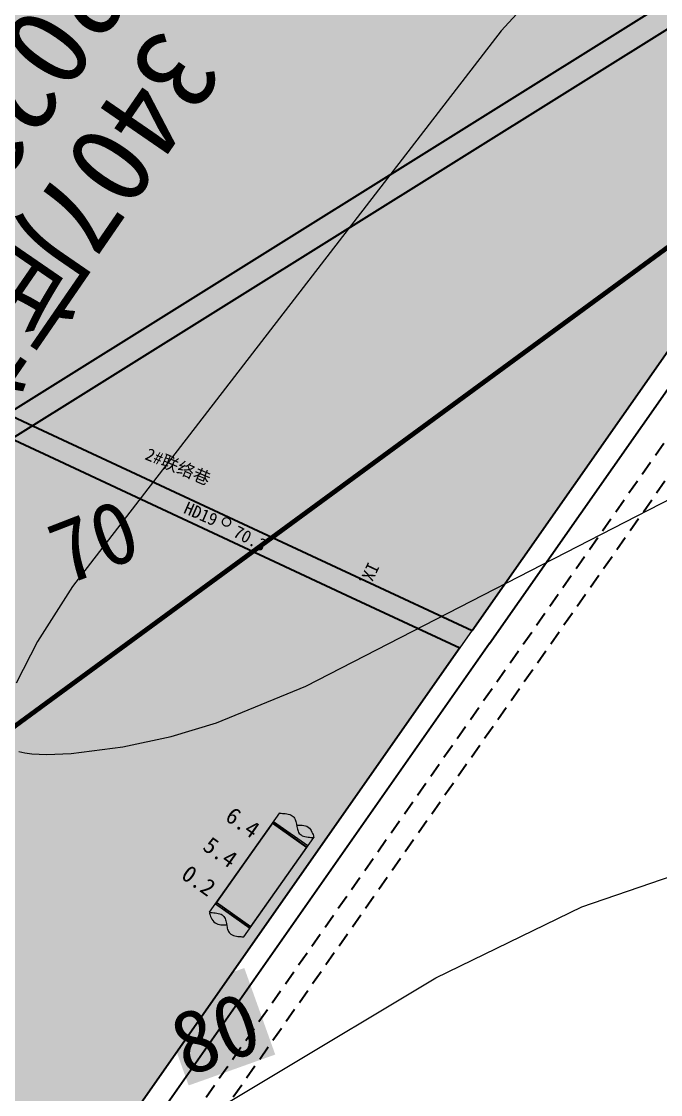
# Model space of a CAD drawing. Header units: inches. Extents: x 36473197 to 36486087, y 3899343 to 3911260.
# Drawn here: x 36479739 to 36479891.5, y 3904354.8 to 3904610.9 of the extents above; entities that cross this region are included whole.
import ezdxf

# ---------------------------------------------------------------- set-up
doc = ezdxf.new("R2010")
doc.units = ezdxf.units.IN
doc.header["$MEASUREMENT"] = 0
doc.linetypes.add('虚线', pattern=[0.0045, 0.00175, -0.001, 0.00175])
doc.layers.get('0').update_dxf_attribs({"lineweight": 0})
for name, color, linetype, lineweight in [('4煤底板等值线', 7, 'Continuous', 0), ('4煤底板等值线注记', 7, 'Continuous', 0), ('向北背斜轴', 7, 'Continuous', 0), ('四盘区泄水巷设计', 7, 'Continuous', 0), ('导线点', 7, 'Continuous', 0), ('小柱状', 7, 'Continuous', 0), ('巷道', 7, 'Continuous', 0), ('巷道掘进尺', 7, 'Continuous', 0), ('巷道注记', 7, 'Continuous', 0), ('西区开拓设计', 7, 'Continuous', 0), ('采掘图', 7, 'Continuous', 0), ('采空区', 7, 'Continuous', 0)]:
    doc.layers.add(name, color=color, linetype=linetype, lineweight=lineweight)
doc.styles.add('仿宋', font='simfang.ttf')
doc.styles.add('宋体', font='SIMSUN.TTC')
doc.styles.add('长等线体', font='simfang.ttf')
doc.styles.add('黑体', font='simhei.ttf')

# ---------------------------------------------------------------- blocks, each defined once
blk = doc.blocks.new('临时经纬仪导线点')
at = {"color": 0, "const_width": 0.3}
blk.add_lwpolyline([(1, 0), (0.97, 0.26), (0.87, 0.5), (0.71, 0.71), (0.5, 0.87), (0.26, 0.97), (0, 1), (-0.26, 0.97), (-0.5, 0.87), (-0.71, 0.71), (-0.87, 0.5), (-0.97, 0.26), (-1, 0), (-0.97, -0.26), (-0.87, -0.5), (-0.71, -0.71), (-0.5, -0.87), (-0.26, -0.97), (0, -1), (0.26, -0.97), (0.5, -0.87), (0.71, -0.71), (0.87, -0.5), (0.97, -0.26), (1, 0)], dxfattribs=at)

msp = doc.modelspace()

# ---------------------------------------------------------------- hatches: boundary and pattern name
at = {"layer": '4煤底板等值线注记', "true_color": 0xffffff}
for points in [[(36479750.19, 3904474.21), (36479742.26, 3904494.67), (36479762.72, 3904502.59), (36479770.64, 3904482.13)], [(36479778.89, 3904356.93), (36479771.51, 3904377.59), (36479792.17, 3904384.97), (36479799.55, 3904364.31)]]:
    msp.add_hatch(color=7, dxfattribs=at).paths.add_polyline_path(points, flags=17)
at = {"layer": '小柱状'}
msp.add_hatch(color=7, dxfattribs=at).paths.add_polyline_path([(36479785.57, 3904400.65), (36479793.75, 3904394.88), (36479807.12, 3904413.84), (36479798.94, 3904419.61)], flags=17)
at = {"layer": '小柱状', "lineweight": 0}
h = msp.add_hatch(dxfattribs=at)
h.set_pattern_fill('细粒砂岩_1', color=256, scale=100, angle=-35, style=0, pattern_type=2)
h.set_pattern_definition([(145, (36479799.1539, 3904413.7481), (-0.344146, -0.49149), [0.007222, -0.592778]), (145, (36479799.1581, 3904413.7464), (-0.344146, -0.49149), [0.016, -0.584]), (145, (36479799.1607, 3904413.7458), (-0.344146, -0.49149), [0.021, -0.579]), (145, (36479799.16314, 3904413.7453), (-0.344146, -0.49149), [0.02552, -0.57448]), (145, (36479799.1648, 3904413.7454), (-0.344146, -0.49149), [0.02812, -0.57188]), (145, (36479799.1664, 3904413.74546), (-0.344146, -0.49149), [0.03072, -0.56928]), (145, (36479799.16806, 3904413.74553), (-0.344146, -0.49149), [0.03332, -0.56668]), (145, (36479799.1696, 3904413.74567), (-0.344146, -0.49149), [0.035708, -0.564292]), (145, (36479799.1708, 3904413.74605), (-0.344146, -0.49149), [0.037246, -0.562754]), (145, (36479799.172, 3904413.7464), (-0.344146, -0.49149), [0.038785, -0.561215]), (145, (36479799.1732, 3904413.7468), (-0.344146, -0.49149), [0.040323, -0.559677]), (145, (36479799.1744, 3904413.7472), (-0.344146, -0.49149), [0.04186, -0.55814]), (145, (36479799.1756, 3904413.74756), (-0.344146, -0.49149), [9e-17, -0.6]), (145, (36479799.1756, 3904413.74756), (-0.344146, -0.49149), [0.0434, -0.5566]), (145, (36479799.1765, 3904413.74815), (-0.344146, -0.49149), [0.0442, -0.5558]), (145, (36479799.1774, 3904413.74874), (-0.344146, -0.49149), [0.045, -0.555]), (145, (36479799.17833, 3904413.7493), (-0.344146, -0.49149), [0.0458, -0.5542]), (145, (36479799.17923, 3904413.7499), (-0.344146, -0.49149), [0.0466, -0.5534]), (145, (36479799.18013, 3904413.7505), (-0.344146, -0.49149), [0.0474, -0.5526]), (145, (36479799.18103, 3904413.7511), (-0.344146, -0.49149), [4e-17, -0.6]), (145, (36479799.18103, 3904413.7511), (-0.344146, -0.49149), [0.0482, -0.5518]), (145, (36479799.1817, 3904413.75184), (-0.344146, -0.49149), [0.048477, -0.551523]), (145, (36479799.1824, 3904413.7526), (-0.344146, -0.49149), [0.048754, -0.551246]), (145, (36479799.1831, 3904413.7533), (-0.344146, -0.49149), [0.04903, -0.55097]), (145, (36479799.1838, 3904413.75405), (-0.344146, -0.49149), [0.049308, -0.550692]), (145, (36479799.18447, 3904413.7548), (-0.344146, -0.49149), [0.049585, -0.550415]), (145, (36479799.18516, 3904413.75553), (-0.344146, -0.49149), [0.04986, -0.55014]), (145, (36479799.18573, 3904413.75635), (-0.344146, -0.49149), [0.04986, -0.55014]), (145, (36479799.1862, 3904413.75725), (-0.344146, -0.49149), [0.049585, -0.550415]), (145, (36479799.18665, 3904413.75815), (-0.344146, -0.49149), [0.049308, -0.550692]), (145, (36479799.1871, 3904413.75905), (-0.344146, -0.49149), [0.04903, -0.55097]), (145, (36479799.1876, 3904413.75995), (-0.344146, -0.49149), [0.048754, -0.551246]), (145, (36479799.18803, 3904413.76085), (-0.344146, -0.49149), [0.048477, -0.551523]), (145, (36479799.1885, 3904413.76174), (-0.344146, -0.49149), [0.0482, -0.5518]), (145, (36479799.149, 3904413.7894), (-0.344146, -0.49149), [4e-17, -0.6]), (145, (36479799.18874, 3904413.7628), (-0.344146, -0.49149), [0.0474, -0.5526]), (145, (36479799.189, 3904413.76384), (-0.344146, -0.49149), [0.0466, -0.5534]), (145, (36479799.1892, 3904413.7649), (-0.344146, -0.49149), [0.0458, -0.5542]), (145, (36479799.1895, 3904413.76594), (-0.344146, -0.49149), [0.045, -0.555]), (145, (36479799.1897, 3904413.767), (-0.344146, -0.49149), [0.0442, -0.5558]), (145, (36479799.18997, 3904413.76804), (-0.344146, -0.49149), [0.0434, -0.5566]), (145, (36479799.1544, 3904413.7929), (-0.344146, -0.49149), [0, -0.6]), (145, (36479799.1899, 3904413.7693), (-0.344146, -0.49149), [0.04186, -0.55814]), (145, (36479799.18985, 3904413.77056), (-0.344146, -0.49149), [0.040323, -0.559677]), (145, (36479799.1898, 3904413.7718), (-0.344146, -0.49149), [0.038785, -0.561215]), (145, (36479799.18974, 3904413.7731), (-0.344146, -0.49149), [0.037246, -0.562754]), (145, (36479799.1897, 3904413.77434), (-0.344146, -0.49149), [0.035708, -0.564292]), (145, (36479799.1893, 3904413.77584), (-0.344146, -0.49149), [0.03332, -0.56668]), (145, (36479799.1888, 3904413.7774), (-0.344146, -0.49149), [0.03072, -0.56928]), (145, (36479799.1883, 3904413.779), (-0.344146, -0.49149), [0.02812, -0.57188]), (145, (36479799.1878, 3904413.78054), (-0.344146, -0.49149), [0.02552, -0.57448]), (145, (36479799.1865, 3904413.78265), (-0.344146, -0.49149), [0.021, -0.579]), (145, (36479799.18505, 3904413.7849), (-0.344146, -0.49149), [0.016, -0.584]), (145, (36479799.1831, 3904413.78725), (-0.344146, -0.49149), [0.01011, -0.58989]), (145, (36479799.093, 3904413.788), (-0.344146, -0.49149), [0.007222, -0.592778]), (145, (36479799.09714, 3904413.7863), (-0.344146, -0.49149), [0.016, -0.584]), (145, (36479799.09976, 3904413.78566), (-0.344146, -0.49149), [0.021, -0.579]), (145, (36479799.1022, 3904413.7852), (-0.344146, -0.49149), [0.02552, -0.57448]), (145, (36479799.1038, 3904413.78526), (-0.344146, -0.49149), [0.02812, -0.57188]), (145, (36479799.10547, 3904413.78533), (-0.344146, -0.49149), [0.03072, -0.56928]), (145, (36479799.1071, 3904413.7854), (-0.344146, -0.49149), [0.03332, -0.56668]), (145, (36479799.10866, 3904413.78554), (-0.344146, -0.49149), [0.035708, -0.564292]), (145, (36479799.10986, 3904413.7859), (-0.344146, -0.49149), [0.037246, -0.562754]), (145, (36479799.11106, 3904413.7863), (-0.344146, -0.49149), [0.038785, -0.561215]), (145, (36479799.11227, 3904413.7867), (-0.344146, -0.49149), [0.040323, -0.559677]), (145, (36479799.1135, 3904413.78705), (-0.344146, -0.49149), [0.04186, -0.55814]), (145, (36479799.1147, 3904413.7874), (-0.344146, -0.49149), [2e-17, -0.6]), (145, (36479799.1147, 3904413.7874), (-0.344146, -0.49149), [0.0434, -0.5566]), (145, (36479799.1156, 3904413.788), (-0.344146, -0.49149), [0.0442, -0.5558]), (145, (36479799.1165, 3904413.7886), (-0.344146, -0.49149), [0.045, -0.555]), (145, (36479799.1174, 3904413.7892), (-0.344146, -0.49149), [0.0458, -0.5542]), (145, (36479799.1183, 3904413.7898), (-0.344146, -0.49149), [0.0466, -0.5534]), (145, (36479799.1192, 3904413.7904), (-0.344146, -0.49149), [0.0474, -0.5526]), (145, (36479799.1201, 3904413.79097), (-0.344146, -0.49149), [2e-17, -0.6]), (145, (36479799.1201, 3904413.79097), (-0.344146, -0.49149), [0.0482, -0.5518]), (145, (36479799.12077, 3904413.7917), (-0.344146, -0.49149), [0.048477, -0.551523]), (145, (36479799.12146, 3904413.79245), (-0.344146, -0.49149), [0.048754, -0.551246]), (145, (36479799.12214, 3904413.7932), (-0.344146, -0.49149), [0.04903, -0.55097]), (145, (36479799.1228, 3904413.7939), (-0.344146, -0.49149), [0.049308, -0.550692]), (145, (36479799.1235, 3904413.79467), (-0.344146, -0.49149), [0.049585, -0.550415]), (145, (36479799.1242, 3904413.7954), (-0.344146, -0.49149), [0.04986, -0.55014]), (145, (36479799.1248, 3904413.7962), (-0.344146, -0.49149), [0.04986, -0.55014]), (145, (36479799.12524, 3904413.7971), (-0.344146, -0.49149), [0.049585, -0.550415]), (145, (36479799.1257, 3904413.798), (-0.344146, -0.49149), [0.049308, -0.550692]), (145, (36479799.12616, 3904413.7989), (-0.344146, -0.49149), [0.04903, -0.55097]), (145, (36479799.1266, 3904413.7998), (-0.344146, -0.49149), [0.048754, -0.551246]), (145, (36479799.1271, 3904413.8007), (-0.344146, -0.49149), [0.048477, -0.551523]), (145, (36479799.12754, 3904413.8016), (-0.344146, -0.49149), [0.0482, -0.5518]), (145, (36479799.08805, 3904413.82926), (-0.344146, -0.49149), [0, -0.6]), (145, (36479799.1278, 3904413.80267), (-0.344146, -0.49149), [0.0474, -0.5526]), (145, (36479799.128, 3904413.8037), (-0.344146, -0.49149), [0.0466, -0.5534]), (145, (36479799.1283, 3904413.80476), (-0.344146, -0.49149), [0.0458, -0.5542]), (145, (36479799.1285, 3904413.8058), (-0.344146, -0.49149), [0.045, -0.555]), (145, (36479799.12877, 3904413.80686), (-0.344146, -0.49149), [0.0442, -0.5558]), (145, (36479799.129, 3904413.8079), (-0.344146, -0.49149), [0.0434, -0.5566]), (145, (36479799.09346, 3904413.8328), (-0.344146, -0.49149), [4e-17, -0.6]), (145, (36479799.12896, 3904413.80917), (-0.344146, -0.49149), [0.04186, -0.55814]), (145, (36479799.1289, 3904413.8104), (-0.344146, -0.49149), [0.040323, -0.559677]), (145, (36479799.12884, 3904413.8117), (-0.344146, -0.49149), [0.038785, -0.561215]), (145, (36479799.1288, 3904413.81295), (-0.344146, -0.49149), [0.037246, -0.562754]), (145, (36479799.12873, 3904413.8142), (-0.344146, -0.49149), [0.035708, -0.564292]), (145, (36479799.1283, 3904413.8157), (-0.344146, -0.49149), [0.03332, -0.56668]), (145, (36479799.12783, 3904413.8173), (-0.344146, -0.49149), [0.03072, -0.56928]), (145, (36479799.12734, 3904413.81884), (-0.344146, -0.49149), [0.02812, -0.57188]), (145, (36479799.12685, 3904413.8204), (-0.344146, -0.49149), [0.02552, -0.57448]), (145, (36479799.1256, 3904413.8225), (-0.344146, -0.49149), [0.021, -0.579]), (145, (36479799.1241, 3904413.8248), (-0.344146, -0.49149), [0.016, -0.584]), (145, (36479799.12215, 3904413.8271), (-0.344146, -0.49149), [0.01011, -0.58989]), (145, (36479799.03114, 3904413.8341), (-0.344146, -0.49149), [0.007222, -0.592778]), (145, (36479799.0353, 3904413.8324), (-0.344146, -0.49149), [0.016, -0.584]), (145, (36479799.0379, 3904413.83177), (-0.344146, -0.49149), [0.021, -0.579]), (145, (36479799.04035, 3904413.8313), (-0.344146, -0.49149), [0.02552, -0.57448]), (145, (36479799.042, 3904413.83137), (-0.344146, -0.49149), [0.02812, -0.57188]), (145, (36479799.0436, 3904413.83144), (-0.344146, -0.49149), [0.03072, -0.56928]), (145, (36479799.04527, 3904413.8315), (-0.344146, -0.49149), [0.03332, -0.56668]), (145, (36479799.0468, 3904413.83165), (-0.344146, -0.49149), [0.035708, -0.564292]), (145, (36479799.048, 3904413.832), (-0.344146, -0.49149), [0.037246, -0.562754]), (145, (36479799.0492, 3904413.8324), (-0.344146, -0.49149), [0.038785, -0.561215]), (145, (36479799.0504, 3904413.8328), (-0.344146, -0.49149), [0.040323, -0.559677]), (145, (36479799.05163, 3904413.83316), (-0.344146, -0.49149), [0.04186, -0.55814]), (145, (36479799.05284, 3904413.83354), (-0.344146, -0.49149), [0, -0.6]), (145, (36479799.05284, 3904413.83354), (-0.344146, -0.49149), [0.0434, -0.5566]), (145, (36479799.05374, 3904413.8341), (-0.344146, -0.49149), [0.0442, -0.5558]), (145, (36479799.05464, 3904413.8347), (-0.344146, -0.49149), [0.045, -0.555]), (145, (36479799.05554, 3904413.8353), (-0.344146, -0.49149), [0.0458, -0.5542]), (145, (36479799.05644, 3904413.8359), (-0.344146, -0.49149), [0.0466, -0.5534]), (145, (36479799.05734, 3904413.8365), (-0.344146, -0.49149), [0.0474, -0.5526]), (145, (36479799.05824, 3904413.8371), (-0.344146, -0.49149), [3e-17, -0.6]), (145, (36479799.05824, 3904413.8371), (-0.344146, -0.49149), [0.0482, -0.5518]), (145, (36479799.05893, 3904413.8378), (-0.344146, -0.49149), [0.048477, -0.551523]), (145, (36479799.0596, 3904413.83855), (-0.344146, -0.49149), [0.048754, -0.551246]), (145, (36479799.0603, 3904413.8393), (-0.344146, -0.49149), [0.04903, -0.55097]), (145, (36479799.061, 3904413.84003), (-0.344146, -0.49149), [0.049308, -0.550692]), (145, (36479799.0617, 3904413.8408), (-0.344146, -0.49149), [0.049585, -0.550415]), (145, (36479799.06237, 3904413.8415), (-0.344146, -0.49149), [0.04986, -0.55014]), (145, (36479799.06294, 3904413.84233), (-0.344146, -0.49149), [0.04986, -0.55014]), (145, (36479799.0634, 3904413.84323), (-0.344146, -0.49149), [0.049585, -0.550415]), (145, (36479799.06386, 3904413.8441), (-0.344146, -0.49149), [0.049308, -0.550692]), (145, (36479799.0643, 3904413.845), (-0.344146, -0.49149), [0.04903, -0.55097]), (145, (36479799.0648, 3904413.8459), (-0.344146, -0.49149), [0.048754, -0.551246]), (145, (36479799.06524, 3904413.8468), (-0.344146, -0.49149), [0.048477, -0.551523]), (145, (36479799.0657, 3904413.8477), (-0.344146, -0.49149), [0.0482, -0.5518]), (145, (36479799.0262, 3904413.8754), (-0.344146, -0.49149), [3e-17, -0.6]), (145, (36479799.06595, 3904413.8488), (-0.344146, -0.49149), [0.0474, -0.5526]), (145, (36479799.0662, 3904413.8498), (-0.344146, -0.49149), [0.0466, -0.5534]), (145, (36479799.06644, 3904413.85087), (-0.344146, -0.49149), [0.0458, -0.5542]), (145, (36479799.0667, 3904413.8519), (-0.344146, -0.49149), [0.045, -0.555]), (145, (36479799.06693, 3904413.85297), (-0.344146, -0.49149), [0.0442, -0.5558]), (145, (36479799.0672, 3904413.854), (-0.344146, -0.49149), [0.0434, -0.5566]), (145, (36479799.0316, 3904413.8789), (-0.344146, -0.49149), [3e-17, -0.6]), (145, (36479799.0671, 3904413.8553), (-0.344146, -0.49149), [0.04186, -0.55814]), (145, (36479799.06706, 3904413.85654), (-0.344146, -0.49149), [0.040323, -0.559677]), (145, (36479799.067, 3904413.8578), (-0.344146, -0.49149), [0.038785, -0.561215]), (145, (36479799.06695, 3904413.85906), (-0.344146, -0.49149), [0.037246, -0.562754]), (145, (36479799.0669, 3904413.8603), (-0.344146, -0.49149), [0.035708, -0.564292]), (145, (36479799.0665, 3904413.8618), (-0.344146, -0.49149), [0.03332, -0.56668]), (145, (36479799.066, 3904413.8634), (-0.344146, -0.49149), [0.03072, -0.56928]), (145, (36479799.0655, 3904413.86495), (-0.344146, -0.49149), [0.02812, -0.57188]), (145, (36479799.065, 3904413.8665), (-0.344146, -0.49149), [0.02552, -0.57448]), (145, (36479799.06374, 3904413.86863), (-0.344146, -0.49149), [0.021, -0.579]), (145, (36479799.06226, 3904413.8709), (-0.344146, -0.49149), [0.016, -0.584]), (145, (36479799.0603, 3904413.8732), (-0.344146, -0.49149), [0.01011, -0.58989]), (145, (36479798.7361, 3904413.67443), (-0.344146, -0.49149), [0.007222, -0.592778]), (145, (36479798.7403, 3904413.67273), (-0.344146, -0.49149), [0.016, -0.584]), (145, (36479798.7429, 3904413.6721), (-0.344146, -0.49149), [0.021, -0.579]), (145, (36479798.7453, 3904413.67164), (-0.344146, -0.49149), [0.02552, -0.57448]), (145, (36479798.74696, 3904413.6717), (-0.344146, -0.49149), [0.02812, -0.57188]), (145, (36479798.7486, 3904413.6718), (-0.344146, -0.49149), [0.03072, -0.56928]), (145, (36479798.75024, 3904413.67186), (-0.344146, -0.49149), [0.03332, -0.56668]), (145, (36479798.7518, 3904413.672), (-0.344146, -0.49149), [0.035708, -0.564292]), (145, (36479798.753, 3904413.6724), (-0.344146, -0.49149), [0.037246, -0.562754]), (145, (36479798.7542, 3904413.67275), (-0.344146, -0.49149), [0.038785, -0.561215]), (145, (36479798.7554, 3904413.6731), (-0.344146, -0.49149), [0.040323, -0.559677]), (145, (36479798.7566, 3904413.6735), (-0.344146, -0.49149), [0.04186, -0.55814]), (145, (36479798.7578, 3904413.6739), (-0.344146, -0.49149), [1e-17, -0.6]), (145, (36479798.7578, 3904413.6739), (-0.344146, -0.49149), [0.0434, -0.5566]), (145, (36479798.7587, 3904413.6745), (-0.344146, -0.49149), [0.0442, -0.5558]), (145, (36479798.7596, 3904413.67506), (-0.344146, -0.49149), [0.045, -0.555]), (145, (36479798.7605, 3904413.67565), (-0.344146, -0.49149), [0.0458, -0.5542]), (145, (36479798.7614, 3904413.67624), (-0.344146, -0.49149), [0.0466, -0.5534]), (145, (36479798.7623, 3904413.67683), (-0.344146, -0.49149), [0.0474, -0.5526]), (145, (36479798.7632, 3904413.6774), (-0.344146, -0.49149), [0, -0.6]), (145, (36479798.7632, 3904413.6774), (-0.344146, -0.49149), [0.0482, -0.5518]), (145, (36479798.7639, 3904413.67816), (-0.344146, -0.49149), [0.048477, -0.551523]), (145, (36479798.7646, 3904413.6789), (-0.344146, -0.49149), [0.048754, -0.551246]), (145, (36479798.7653, 3904413.67964), (-0.344146, -0.49149), [0.04903, -0.55097]), (145, (36479798.76596, 3904413.6804), (-0.344146, -0.49149), [0.049308, -0.550692]), (145, (36479798.76665, 3904413.6811), (-0.344146, -0.49149), [0.049585, -0.550415]), (145, (36479798.76734, 3904413.68186), (-0.344146, -0.49149), [0.04986, -0.55014]), (145, (36479798.7679, 3904413.6827), (-0.344146, -0.49149), [0.04986, -0.55014]), (145, (36479798.7684, 3904413.6836), (-0.344146, -0.49149), [0.049585, -0.550415]), (145, (36479798.76883, 3904413.6845), (-0.344146, -0.49149), [0.049308, -0.550692]), (145, (36479798.7693, 3904413.6854), (-0.344146, -0.49149), [0.04903, -0.55097]), (145, (36479798.76975, 3904413.6863), (-0.344146, -0.49149), [0.048754, -0.551246]), (145, (36479798.7702, 3904413.6872), (-0.344146, -0.49149), [0.048477, -0.551523]), (145, (36479798.7707, 3904413.6881), (-0.344146, -0.49149), [0.0482, -0.5518]), (145, (36479798.7312, 3904413.7157), (-0.344146, -0.49149), [2e-17, -0.6]), (145, (36479798.7709, 3904413.6891), (-0.344146, -0.49149), [0.0474, -0.5526]), (145, (36479798.77116, 3904413.69017), (-0.344146, -0.49149), [0.0466, -0.5534]), (145, (36479798.7714, 3904413.6912), (-0.344146, -0.49149), [0.0458, -0.5542]), (145, (36479798.77166, 3904413.69227), (-0.344146, -0.49149), [0.045, -0.555]), (145, (36479798.7719, 3904413.6933), (-0.344146, -0.49149), [0.0442, -0.5558]), (145, (36479798.77215, 3904413.69436), (-0.344146, -0.49149), [0.0434, -0.5566]), (145, (36479798.7366, 3904413.71926), (-0.344146, -0.49149), [4e-17, -0.6]), (145, (36479798.7721, 3904413.6956), (-0.344146, -0.49149), [0.04186, -0.55814]), (145, (36479798.77204, 3904413.6969), (-0.344146, -0.49149), [0.040323, -0.559677]), (145, (36479798.772, 3904413.69814), (-0.344146, -0.49149), [0.038785, -0.561215]), (145, (36479798.7719, 3904413.6994), (-0.344146, -0.49149), [0.037246, -0.562754]), (145, (36479798.77187, 3904413.70067), (-0.344146, -0.49149), [0.035708, -0.564292]), (145, (36479798.77146, 3904413.70217), (-0.344146, -0.49149), [0.03332, -0.56668]), (145, (36479798.77097, 3904413.70373), (-0.344146, -0.49149), [0.03072, -0.56928]), (145, (36479798.7705, 3904413.7053), (-0.344146, -0.49149), [0.02812, -0.57188]), (145, (36479798.77, 3904413.70686), (-0.344146, -0.49149), [0.02552, -0.57448]), (145, (36479798.7687, 3904413.709), (-0.344146, -0.49149), [0.021, -0.579]), (145, (36479798.76724, 3904413.71123), (-0.344146, -0.49149), [0.016, -0.584]), (145, (36479798.7653, 3904413.7136), (-0.344146, -0.49149), [0.01011, -0.58989]), (145, (36479798.67515, 3904413.7143), (-0.344146, -0.49149), [0.007222, -0.592778]), (145, (36479798.6793, 3904413.7126), (-0.344146, -0.49149), [0.016, -0.584]), (145, (36479798.68195, 3904413.712), (-0.344146, -0.49149), [0.021, -0.579]), (145, (36479798.6844, 3904413.7115), (-0.344146, -0.49149), [0.02552, -0.57448]), (145, (36479798.686, 3904413.7116), (-0.344146, -0.49149), [0.02812, -0.57188]), (145, (36479798.68765, 3904413.71166), (-0.344146, -0.49149), [0.03072, -0.56928]), (145, (36479798.6893, 3904413.71173), (-0.344146, -0.49149), [0.03332, -0.56668]), (145, (36479798.69084, 3904413.71187), (-0.344146, -0.49149), [0.035708, -0.564292]), (145, (36479798.69204, 3904413.71225), (-0.344146, -0.49149), [0.037246, -0.562754]), (145, (36479798.69324, 3904413.7126), (-0.344146, -0.49149), [0.038785, -0.561215]), (145, (36479798.69445, 3904413.713), (-0.344146, -0.49149), [0.040323, -0.559677]), (145, (36479798.69565, 3904413.7134), (-0.344146, -0.49149), [0.04186, -0.55814]), (145, (36479798.69686, 3904413.71376), (-0.344146, -0.49149), [0, -0.6]), (145, (36479798.69686, 3904413.71376), (-0.344146, -0.49149), [0.0434, -0.5566]), (145, (36479798.69776, 3904413.71435), (-0.344146, -0.49149), [0.0442, -0.5558]), (145, (36479798.69866, 3904413.71494), (-0.344146, -0.49149), [0.045, -0.555]), (145, (36479798.69956, 3904413.7155), (-0.344146, -0.49149), [0.0458, -0.5542]), (145, (36479798.70046, 3904413.7161), (-0.344146, -0.49149), [0.0466, -0.5534]), (145, (36479798.70136, 3904413.7167), (-0.344146, -0.49149), [0.0474, -0.5526]), (145, (36479798.70226, 3904413.7173), (-0.344146, -0.49149), [2e-17, -0.6]), (145, (36479798.70226, 3904413.7173), (-0.344146, -0.49149), [0.0482, -0.5518]), (145, (36479798.70295, 3904413.71803), (-0.344146, -0.49149), [0.048477, -0.551523]), (145, (36479798.70364, 3904413.7188), (-0.344146, -0.49149), [0.048754, -0.551246]), (145, (36479798.7043, 3904413.7195), (-0.344146, -0.49149), [0.04903, -0.55097]), (145, (36479798.705, 3904413.72025), (-0.344146, -0.49149), [0.049308, -0.550692]), (145, (36479798.7057, 3904413.721), (-0.344146, -0.49149), [0.049585, -0.550415]), (145, (36479798.7064, 3904413.72173), (-0.344146, -0.49149), [0.04986, -0.55014]), (145, (36479798.70696, 3904413.72255), (-0.344146, -0.49149), [0.04986, -0.55014]), (145, (36479798.7074, 3904413.72345), (-0.344146, -0.49149), [0.049585, -0.550415]), (145, (36479798.7079, 3904413.72435), (-0.344146, -0.49149), [0.049308, -0.550692]), (145, (36479798.70834, 3904413.72525), (-0.344146, -0.49149), [0.04903, -0.55097]), (145, (36479798.7088, 3904413.72615), (-0.344146, -0.49149), [0.048754, -0.551246]), (145, (36479798.70926, 3904413.72705), (-0.344146, -0.49149), [0.048477, -0.551523]), (145, (36479798.7097, 3904413.72794), (-0.344146, -0.49149), [0.0482, -0.5518]), (145, (36479798.67024, 3904413.7556), (-0.344146, -0.49149), [2e-17, -0.6]), (145, (36479798.70997, 3904413.729), (-0.344146, -0.49149), [0.0474, -0.5526]), (145, (36479798.7102, 3904413.73004), (-0.344146, -0.49149), [0.0466, -0.5534]), (145, (36479798.71046, 3904413.7311), (-0.344146, -0.49149), [0.0458, -0.5542]), (145, (36479798.7107, 3904413.73214), (-0.344146, -0.49149), [0.045, -0.555]), (145, (36479798.71095, 3904413.7332), (-0.344146, -0.49149), [0.0442, -0.5558]), (145, (36479798.7112, 3904413.73424), (-0.344146, -0.49149), [0.0434, -0.5566]), (145, (36479798.67564, 3904413.7591), (-0.344146, -0.49149), [2e-17, -0.6]), (145, (36479798.71114, 3904413.7355), (-0.344146, -0.49149), [0.04186, -0.55814]), (145, (36479798.7111, 3904413.73676), (-0.344146, -0.49149), [0.040323, -0.559677]), (145, (36479798.711, 3904413.738), (-0.344146, -0.49149), [0.038785, -0.561215]), (145, (36479798.71097, 3904413.7393), (-0.344146, -0.49149), [0.037246, -0.562754]), (145, (36479798.7109, 3904413.74054), (-0.344146, -0.49149), [0.035708, -0.564292]), (145, (36479798.7105, 3904413.74204), (-0.344146, -0.49149), [0.03332, -0.56668]), (145, (36479798.71, 3904413.7436), (-0.344146, -0.49149), [0.03072, -0.56928]), (145, (36479798.7095, 3904413.7452), (-0.344146, -0.49149), [0.02812, -0.57188]), (145, (36479798.70903, 3904413.74674), (-0.344146, -0.49149), [0.02552, -0.57448]), (145, (36479798.70776, 3904413.74885), (-0.344146, -0.49149), [0.021, -0.579]), (145, (36479798.7063, 3904413.7511), (-0.344146, -0.49149), [0.016, -0.584]), (145, (36479798.7043, 3904413.75345), (-0.344146, -0.49149), [0.01011, -0.58989]), (145, (36479798.6133, 3904413.7604), (-0.344146, -0.49149), [0.007222, -0.592778]), (145, (36479798.6175, 3904413.7587), (-0.344146, -0.49149), [0.016, -0.584]), (145, (36479798.6201, 3904413.7581), (-0.344146, -0.49149), [0.021, -0.579]), (145, (36479798.62253, 3904413.7576), (-0.344146, -0.49149), [0.02552, -0.57448]), (145, (36479798.6242, 3904413.7577), (-0.344146, -0.49149), [0.02812, -0.57188]), (145, (36479798.6258, 3904413.75777), (-0.344146, -0.49149), [0.03072, -0.56928]), (145, (36479798.62745, 3904413.75784), (-0.344146, -0.49149), [0.03332, -0.56668]), (145, (36479798.629, 3904413.758), (-0.344146, -0.49149), [0.035708, -0.564292]), (145, (36479798.6302, 3904413.75835), (-0.344146, -0.49149), [0.037246, -0.562754]), (145, (36479798.6314, 3904413.7587), (-0.344146, -0.49149), [0.038785, -0.561215]), (145, (36479798.6326, 3904413.7591), (-0.344146, -0.49149), [0.040323, -0.559677]), (145, (36479798.6338, 3904413.7595), (-0.344146, -0.49149), [0.04186, -0.55814]), (145, (36479798.635, 3904413.75986), (-0.344146, -0.49149), [2e-17, -0.6]), (145, (36479798.635, 3904413.75986), (-0.344146, -0.49149), [0.0434, -0.5566]), (145, (36479798.6359, 3904413.76045), (-0.344146, -0.49149), [0.0442, -0.5558]), (145, (36479798.6368, 3904413.76104), (-0.344146, -0.49149), [0.045, -0.555]), (145, (36479798.6377, 3904413.76163), (-0.344146, -0.49149), [0.0458, -0.5542]), (145, (36479798.6386, 3904413.7622), (-0.344146, -0.49149), [0.0466, -0.5534]), (145, (36479798.6395, 3904413.7628), (-0.344146, -0.49149), [0.0474, -0.5526]), (145, (36479798.6404, 3904413.7634), (-0.344146, -0.49149), [0, -0.6]), (145, (36479798.6404, 3904413.7634), (-0.344146, -0.49149), [0.0482, -0.5518]), (145, (36479798.6411, 3904413.76414), (-0.344146, -0.49149), [0.048477, -0.551523]), (145, (36479798.6418, 3904413.7649), (-0.344146, -0.49149), [0.048754, -0.551246]), (145, (36479798.6425, 3904413.7656), (-0.344146, -0.49149), [0.04903, -0.55097]), (145, (36479798.6432, 3904413.76636), (-0.344146, -0.49149), [0.049308, -0.550692]), (145, (36479798.64386, 3904413.7671), (-0.344146, -0.49149), [0.049585, -0.550415]), (145, (36479798.64455, 3904413.76784), (-0.344146, -0.49149), [0.04986, -0.55014]), (145, (36479798.6451, 3904413.76866), (-0.344146, -0.49149), [0.04986, -0.55014]), (145, (36479798.6456, 3904413.76956), (-0.344146, -0.49149), [0.049585, -0.550415]), (145, (36479798.64604, 3904413.77046), (-0.344146, -0.49149), [0.049308, -0.550692]), (145, (36479798.6465, 3904413.77136), (-0.344146, -0.49149), [0.04903, -0.55097]), (145, (36479798.64696, 3904413.77225), (-0.344146, -0.49149), [0.048754, -0.551246]), (145, (36479798.6474, 3904413.77315), (-0.344146, -0.49149), [0.048477, -0.551523]), (145, (36479798.6479, 3904413.77405), (-0.344146, -0.49149), [0.0482, -0.5518]), (145, (36479798.6084, 3904413.8017), (-0.344146, -0.49149), [0, -0.6]), (145, (36479798.6481, 3904413.7751), (-0.344146, -0.49149), [0.0474, -0.5526]), (145, (36479798.6484, 3904413.77615), (-0.344146, -0.49149), [0.0466, -0.5534]), (145, (36479798.6486, 3904413.7772), (-0.344146, -0.49149), [0.0458, -0.5542]), (145, (36479798.64887, 3904413.77825), (-0.344146, -0.49149), [0.045, -0.555]), (145, (36479798.6491, 3904413.7793), (-0.344146, -0.49149), [0.0442, -0.5558]), (145, (36479798.64936, 3904413.78034), (-0.344146, -0.49149), [0.0434, -0.5566]), (145, (36479798.6138, 3904413.80524), (-0.344146, -0.49149), [4e-17, -0.6]), (145, (36479798.6493, 3904413.7816), (-0.344146, -0.49149), [0.04186, -0.55814]), (145, (36479798.64924, 3904413.78286), (-0.344146, -0.49149), [0.040323, -0.559677]), (145, (36479798.6492, 3904413.7841), (-0.344146, -0.49149), [0.038785, -0.561215]), (145, (36479798.64913, 3904413.7854), (-0.344146, -0.49149), [0.037246, -0.562754]), (145, (36479798.6491, 3904413.78664), (-0.344146, -0.49149), [0.035708, -0.564292]), (145, (36479798.6487, 3904413.78815), (-0.344146, -0.49149), [0.03332, -0.56668]), (145, (36479798.6482, 3904413.7897), (-0.344146, -0.49149), [0.03072, -0.56928]), (145, (36479798.6477, 3904413.7913), (-0.344146, -0.49149), [0.02812, -0.57188]), (145, (36479798.6472, 3904413.79284), (-0.344146, -0.49149), [0.02552, -0.57448]), (145, (36479798.6459, 3904413.79496), (-0.344146, -0.49149), [0.021, -0.579]), (145, (36479798.64444, 3904413.7972), (-0.344146, -0.49149), [0.016, -0.584]), (145, (36479798.6425, 3904413.79956), (-0.344146, -0.49149), [0.01011, -0.58989])])
h.paths.add_polyline_path([(36479798.9, 3904419.54), (36479807.07, 3904413.77), (36479807.3, 3904414.1), (36479799.13, 3904419.86)], flags=17)
h = msp.add_hatch(dxfattribs=at)
h.set_pattern_fill('泥岩_1_1', color=256, scale=133.333333, angle=-35, style=0, pattern_type=2)
h.set_pattern_definition([(145, (36479785.1247, 3904394.3612), (-0.45886, -0.65532), [0.266667, -0.533333]), (325, (36479785.4633, 3904394.6124), (0.45886, 0.65532), [0.266667, -0.533333]), (325, (36479784.9663, 3904394.7162), (0.45886, 0.65532), []), (325, (36479784.7369, 3904394.3886), (0.45886, 0.65532), [])])
h.paths.add_polyline_path([(36479785.29, 3904400.25), (36479793.47, 3904394.49), (36479793.7, 3904394.81), (36479785.52, 3904400.58)], flags=17)
at = {"layer": '采空区'}
h = msp.add_hatch(dxfattribs=at)
h.set_pattern_fill('GRAVEL', color=160, scale=105.7901, angle=315, style=0)
h.set_pattern_definition([(148.01184, (36473314.5915, 3905701.285), (-1084.597172, 668.148929), [14.2326, -1409.0277]), (104.96874, (36473302.52, 3905708.825), (324.6044794, -1231.8303788), [24.4235, -2417.9306]), (52.50944, (36473296.2116, 3905732.4196), (-962.331355, -1243.885012), [17.2214, -1704.9166]), (187.27274, (36473263.002, 3905768.459), (2102.0328397, 263.1874473), [22.2411, -2201.8684]), (212.83274, (36473240.94, 3905765.6434), (1158.3555047, 741.3392058), [21.8092, -2159.1096]), (277.27274, (36473222.6146, 3905753.8187), (-263.1874473, 2102.0328397), [22.2411, -2201.8684]), (317.69324, (36473225.43, 3905731.7565), (-1280.6219798, 1170.6976592), [29.4127, -2911.8565]), (352.25434, (36473247.1824, 3905711.959), (2420.6101977, -325.17645), [27.7686, -2749.0955]), (41.42864, (36473274.6976, 3905708.2163), (1207.4330738, 1072.257174), [22.3164, -2209.3282]), (95.23544, (36473291.43, 3905722.983), (97.871316, -1164.383859), [25.4776, -1248.4039]), (142.39644, (36473289.1053, 3905748.3542), (-1366.4368608, 1048.1458982), [32.9481, -3261.8658]), (58.81314, (36473280.145, 3905665.134), (496.519391, 839.493861), [11.2456, -1113.3185]), (91.46824, (36473285.9684, 3905674.7543), (30.423367, -1391.1188315), [21.3947, -2118.0777]), (144.999, (36473285.42, 3905696.14), (-104.18325, -18.3685), [14.961, -134.6488]), (123.19764, (36473296.636, 3905705.639), (300.209131, -484.179015), [8.0568, -797.6166]), (211.80044, (36473292.225, 3905712.38), (294.181173, 159.28875), [11.3939, -558.3032]), (310.96284, (36473282.542, 3905706.377), (263.472196, -275.81238), [18.5058, -598.3512]), (81.56414, (36473294.673, 3905692.402), (-67.44602, -226.73497), [13.3815, -321.1562]), (296.38854, (36473281.5714, 3905772.807), (496.234059, -986.727011), [18.746, -1855.8593]), (350.34524, (36473289.903, 3905756.0144), (-1219.489588, 214.6787046), [15.7269, -1556.9561]), (213.19764, (36473315.51, 3905696.076), (484.179015, 300.209131), [16.1134, -789.56]), (263.60954, (36473302.0264, 3905687.2534), (128.863733, 1096.937817), [18.746, -1855.8593]), (259.44304, (36473216.978, 3905761.419), (116.523425, 557.653236), [18.0774, -885.7936]), (214.77414, (36473213.666, 3905743.647), (1054.173342, 722.9689766), [15.1468, -1499.5369]), (346.80044, (36473211.51, 3905676.666), (557.653113, -116.524019), [16.1134, -789.56]), (297.35304, (36473227.198, 3905672.986), (-655.522998, 1280.9081026), [17.7337, -1755.6316]), (349.44304, (36473202.51, 3905727.715), (-557.653236, 116.523425), [9.0387, -894.8323]), (21.30894, (36473210.408, 3905682.917), (398.364484, 177.657035), [5.3942, -534.0315]), (85.96284, (36473215.434, 3905684.877), (-49.07747, -330.91819), [21.8092, -414.3745]), (106.00804, (36473216.969, 3905706.632), (287.8682655, -1023.463659), [20.2112, -2000.9058]), (223.68914, (36473273.165, 3905704.723), (189.99785, 140.92037), [15.2573, -366.1743]), (273.15624, (36473262.1325, 3905694.1846), (103.8974268, -1807.8518197), [26.6373, -2637.0894]), (340.94444, (36473263.599, 3905667.588), (-802.756619, 288.153284), [10.8917, -1078.284]), (9.999, (36473273.89, 3905664.03), (85.8147, 122.5517), [6.3474, -99.4427]), (40.25544, (36473219.727, 3905709.267), (-655.80883, -545.311972), [14.6968, -1454.9863]), (328.01184, (36473230.9435, 3905718.764), (1084.597172, -668.148929), [28.4652, -1394.7951]), (279.999, (36473255.09, 3905703.68), (122.5517, -85.8147), [27.5054, -78.2847]), (245.30384, (36473259.862, 3905676.597), (545.598409, 1170.411331), [16.7269, -1655.9614]), (174.05364, (36473252.874, 3905661.4), (-435.101397, 30.709156), [15.4033, -754.7603]), (127.64504, (36473237.5534, 3905662.9956), (-1390.8346447, 1795.79545), [25.0791, -2482.838]), (95.42514, (36473222.236, 3905682.8536), (-134.607993, 1372.7503153), [26.532, -2626.6702])])
h.paths.add_polyline_path([(36479305.12, 3904007.54), (36479453.18, 3903903.86), (36480260.46, 3905056.74), (36480110.01, 3905157.1)])

# ---------------------------------------------------------------- linework, layer by layer
at = {"layer": '4煤底板等值线', "color": 7, "linetype": 'Continuous', "lineweight": 0, "flags": 128}
for points in [[(36479949.54, 3904713.15), (36479853.49, 3904608.65), (36479751.15, 3904476.06), (36479742.84, 3904462.89), (36479737.71, 3904452.95)], [(36479538.99, 3904075.44), (36479647.34, 3904245.45), (36479659.34, 3904261.13), (36479668.26, 3904270.52), (36479687.67, 3904287.88), (36479719.17, 3904311.52), (36479837.88, 3904382.66), (36479872.67, 3904399.6), (36479938.59, 3904422.19), (36480105.22, 3904504.49), (36480113.49, 3904509.64), (36480124.65, 3904518.53), (36480156.97, 3904547.12), (36480174.52, 3904559.12), (36480211.72, 3904580.08), (36480270.17, 3904606.7), (36480300.32, 3904617.45)], [(36479738.36, 3904436.67), (36479739.83, 3904436.34), (36479741.44, 3904436.11), (36479744.98, 3904435.92), (36479750.86, 3904436.14), (36479763.21, 3904437.79), (36479774.75, 3904440.26), (36479785.51, 3904443.53), (36479806.83, 3904452.25), (36479922.61, 3904511.8)]]:
    msp.add_lwpolyline(points, dxfattribs=at)
at = {"layer": '向北背斜轴', "color": 1, "lineweight": 100, "true_color": 0xff0000, "flags": 128}
msp.add_lwpolyline([(36480842.76, 3905435.61), (36480700.41, 3905200.66), (36480661.14, 3905150.37), (36480573.82, 3905056.59), (36480479.2, 3904969.64), (36480378.51, 3904890.14), (36480325.38, 3904854.65), (36480099.79, 3904736.04), (36480058.4, 3904705.99), (36480019.24, 3904672.91), (36479922.22, 3904578.27), (36479636.95, 3904369), (36479610.14, 3904345.79), (36479593.73, 3904329.22), (36479586.18, 3904320.44), (36479575.16, 3904305.07), (36479565.25, 3904288.87), (36479547.82, 3904254.75), (36479532.82, 3904218.9), (36479508.11, 3904143.71), (36479414.51, 3903713.86)], dxfattribs=at)
at = {"layer": '四盘区泄水巷设计', "color": 30, "linetype": 'Continuous', "lineweight": 30, "true_color": 0xff8000}
for p, q in [((36480458.37, 3904962.27), (36479180.31, 3904163.66)), ((36480011.31, 3904689.53), (36479177.34, 3904168.4))]:
    msp.add_line(p, q, dxfattribs=at)
at = {"layer": '小柱状', "color": 7, "linetype": 'Continuous', "lineweight": 0}
for p, q in [((36479783.9, 3904398.28), (36479800.62, 3904421.98)), ((36479792.03, 3904392.44), (36479808.74, 3904416.14))]:
    msp.add_line(p, q, dxfattribs=at)
at = {"layer": '小柱状', "color": 7, "linetype": 'Continuous', "lineweight": 0, "flags": 128}
for points in [[(36479800.57, 3904421.91), (36479800.62, 3904421.91), (36479800.76, 3904421.91), (36479800.98, 3904421.9), (36479801.26, 3904421.89), (36479801.58, 3904421.87), (36479801.93, 3904421.84), (36479802.3, 3904421.79), (36479802.67, 3904421.71), (36479803.01, 3904421.61), (36479803.33, 3904421.49), (36479803.6, 3904421.33), (36479803.83, 3904421.15), (36479804.01, 3904420.94), (36479804.17, 3904420.7), (36479804.29, 3904420.45), (36479804.39, 3904420.19), (36479804.48, 3904419.91), (36479804.54, 3904419.62), (36479804.6, 3904419.32), (36479804.71, 3904418.73), (36479804.76, 3904418.43), (36479804.83, 3904418.14), (36479804.91, 3904417.86), (36479805.01, 3904417.6), (36479805.14, 3904417.35), (36479805.29, 3904417.11), (36479805.48, 3904416.9), (36479805.71, 3904416.72), (36479805.98, 3904416.56), (36479806.29, 3904416.44), (36479806.64, 3904416.34), (36479807, 3904416.26), (36479807.37, 3904416.21), (36479807.72, 3904416.18), (36479808.05, 3904416.16), (36479808.33, 3904416.14), (36479808.55, 3904416.14), (36479808.69, 3904416.14), (36479808.74, 3904416.14)], [(36479804.65, 3904419.02), (36479804.7, 3904419.03), (36479804.84, 3904419.05), (36479805.06, 3904419.07), (36479805.33, 3904419.08), (36479805.65, 3904419.09), (36479806, 3904419.06), (36479806.37, 3904419.01), (36479806.74, 3904418.93), (36479807.09, 3904418.79), (36479807.42, 3904418.61), (36479807.7, 3904418.36), (36479807.95, 3904418.07), (36479808.15, 3904417.76), (36479808.32, 3904417.43), (36479808.46, 3904417.1), (36479808.57, 3904416.8), (36479808.65, 3904416.54), (36479808.7, 3904416.33), (36479808.73, 3904416.19), (36479808.74, 3904416.14)], [(36479783.85, 3904398.21), (36479783.9, 3904398.21), (36479784.05, 3904398.21), (36479784.27, 3904398.21), (36479784.54, 3904398.2), (36479784.87, 3904398.17), (36479785.22, 3904398.14), (36479785.59, 3904398.09), (36479785.95, 3904398.01), (36479786.3, 3904397.91), (36479786.62, 3904397.79), (36479786.89, 3904397.63), (36479787.11, 3904397.45), (36479787.3, 3904397.24), (36479787.46, 3904397), (36479787.58, 3904396.75), (36479787.68, 3904396.49), (36479787.76, 3904396.21), (36479787.83, 3904395.92), (36479787.89, 3904395.62), (36479787.99, 3904395.03), (36479788.05, 3904394.73), (36479788.12, 3904394.44), (36479788.2, 3904394.16), (36479788.3, 3904393.9), (36479788.42, 3904393.65), (36479788.58, 3904393.41), (36479788.77, 3904393.2), (36479788.99, 3904393.02), (36479789.26, 3904392.86), (36479789.58, 3904392.74), (36479789.93, 3904392.64), (36479790.29, 3904392.56), (36479790.66, 3904392.51), (36479791.01, 3904392.48), (36479791.33, 3904392.46), (36479791.61, 3904392.45), (36479791.83, 3904392.44), (36479791.97, 3904392.44), (36479792.03, 3904392.44)], [(36479783.85, 3904398.21), (36479783.86, 3904398.16), (36479783.89, 3904398.02), (36479783.95, 3904397.81), (36479784.02, 3904397.55), (36479784.13, 3904397.25), (36479784.27, 3904396.92), (36479784.44, 3904396.59), (36479784.65, 3904396.28), (36479784.89, 3904395.99), (36479785.18, 3904395.74), (36479785.5, 3904395.56), (36479785.86, 3904395.42), (36479786.22, 3904395.34), (36479786.59, 3904395.29), (36479786.94, 3904395.26), (36479787.26, 3904395.27), (36479787.54, 3904395.28), (36479787.75, 3904395.3), (36479787.89, 3904395.32), (36479787.94, 3904395.33)]]:
    msp.add_lwpolyline(points, dxfattribs=at)
at = {"layer": '小柱状', "linetype": 'Continuous', "flags": 128}
for points in [[(36479785.52, 3904400.58), (36479793.7, 3904394.81), (36479807.07, 3904413.77), (36479798.9, 3904419.54), (36479785.52, 3904400.58)], [(36479798.9, 3904419.54), (36479807.07, 3904413.77), (36479807.3, 3904414.1), (36479799.13, 3904419.86), (36479798.9, 3904419.54)], [(36479785.29, 3904400.25), (36479793.47, 3904394.49), (36479793.7, 3904394.81), (36479785.52, 3904400.58), (36479785.29, 3904400.25)]]:
    msp.add_lwpolyline(points, dxfattribs=at)
at = {"layer": '小柱状', "color": 7, "linetype": 'Continuous', "flags": 128}
msp.add_lwpolyline([(36479785.52, 3904400.58), (36479793.7, 3904394.81), (36479807.07, 3904413.77), (36479798.9, 3904419.54), (36479785.52, 3904400.58)], dxfattribs=at)
at = {"layer": '小柱状', "color": 7}
msp.add_lwpolyline([(36479785.57, 3904400.65), (36479793.75, 3904394.88), (36479807.12, 3904413.84), (36479798.94, 3904419.61), (36479785.57, 3904400.65)], dxfattribs=at)
at = {"layer": '巷道', "color": 7, "lineweight": 30, "flags": 128}
for points in [[(36479846.51, 3904465.56), (36480314.16, 3905133.44)], [(36479850.69, 3904462.46), (36480056.09, 3904755.81)], [(36479680.12, 3904543.15), (36479747.69, 3904511.64)], [(36479677.2, 3904538.99), (36479745.58, 3904507.11)], [(36479747.69, 3904511.64), (36479819.89, 3904477.97)], [(36479745.58, 3904507.11), (36479817.77, 3904473.44)], [(36479819.89, 3904477.97), (36479846.51, 3904465.56)], [(36479817.77, 3904473.44), (36479843.61, 3904461.39)]]:
    msp.add_lwpolyline(points, dxfattribs=at)
at = {"layer": '巷道掘进尺', "color": 3, "true_color": 0x00ff00, "const_width": 0.3}
msp.add_lwpolyline([(36479820.02, 3904477.82, -1), (36479819.68, 3904477.82, -1), (36479820.02, 3904477.82)], format="xyb", dxfattribs=at)
at = {"layer": '西区开拓设计', "color": 7, "linetype": '虚线', "lineweight": 30, "ltscale": 2000}
msp.add_line((36479597.02, 3904088.28, 0.2), (36480729.58, 3905706.87, 0.2), dxfattribs=at)
at = {"layer": '西区开拓设计', "color": 7, "linetype": 'Continuous', "lineweight": 30}
for p, q in [((36479850.69, 3904462.46), (36479705.68, 3904255.37)), ((36479843.6, 3904461.4), (36479701.14, 3904257.92))]:
    msp.add_line(p, q, dxfattribs=at)
at = {"layer": '西区开拓设计', "color": 7, "linetype": '虚线', "lineweight": 30, "ltscale": 2000, "elevation": 0.2, "flags": 128}
msp.add_lwpolyline([(36479470.78, 3903899.3), (36479967.08, 3904607.62)], dxfattribs=at)
at = {"layer": '采掘图', "linetype": 'Continuous', "flags": 128}
msp.add_lwpolyline([(36479305.12, 3904007.54), (36479453.18, 3903903.86), (36480260.48, 3905056.76), (36480110.01, 3905157.1), (36479305.12, 3904007.54)], dxfattribs=at)

# ---------------------------------------------------------------- block references
msp.add_blockref('临时经纬仪导线点', (36479787.92, 3904491.44))

# ---------------------------------------------------------------- texts
at = {"layer": '4煤底板等值线注记', "color": 18, "true_color": 0x000000, "style": '宋体'}
for s, rotation, p in [('70', 21.167, (36479749.42, 3904476.18)), ('80', 19.6597, (36479778.18, 3904358.91))]:
    msp.add_text(s, height=15, rotation=rotation, dxfattribs=at).set_placement(p)
at = {"layer": '导线点', "color": 7, "style": '长等线体'}
for s, rotation, p in [('HD19', 336.2865, (36479777.48, 3904493.65)), ('70.3', 332.1012, (36479789.26, 3904488.1))]:
    msp.add_text(s, height=3, rotation=rotation, dxfattribs=at).set_placement(p)
at = {"layer": '小柱状', "style": '黑体'}
for s, p in [('6.4', (36479787.32, 3904420.43)), ('5.4', (36479781.98, 3904413.35)), ('0.2', (36479776.82, 3904406.55))]:
    msp.add_text(s, height=4, rotation=324.8079, dxfattribs=at).set_placement(p)
at = {"layer": '巷道掘进尺', "style": '宋体'}
msp.add_text('XI', height=3, rotation=64.8134, dxfattribs=at).set_placement((36479822.75, 3904477.08, -0.2))
at = {"layer": '巷道注记', "color": 1, "true_color": 0xff0000, "style": '宋体'}
for s, p in [('2023.7.1-2023.12.31', (36479748.98, 3904626.98, -0.2)), ('3407底部泄水巷（T1）', (36479771.57, 3904610.08, -0.2))]:
    msp.add_text(s, height=20, rotation=235.497, dxfattribs=at).set_placement(p)
at = {"layer": '巷道注记', "insert": (36479777.18, 3904506.61, -0.2), "char_height": 6, "width": 31.5932, "attachment_point": 5, "rotation": 337.1167, "style": '仿宋'}
msp.add_mtext('\\A1;{\\H0.5x;\\S^ 2#联络巷;}', dxfattribs=at)

doc.saveas('drawing.dxf')
